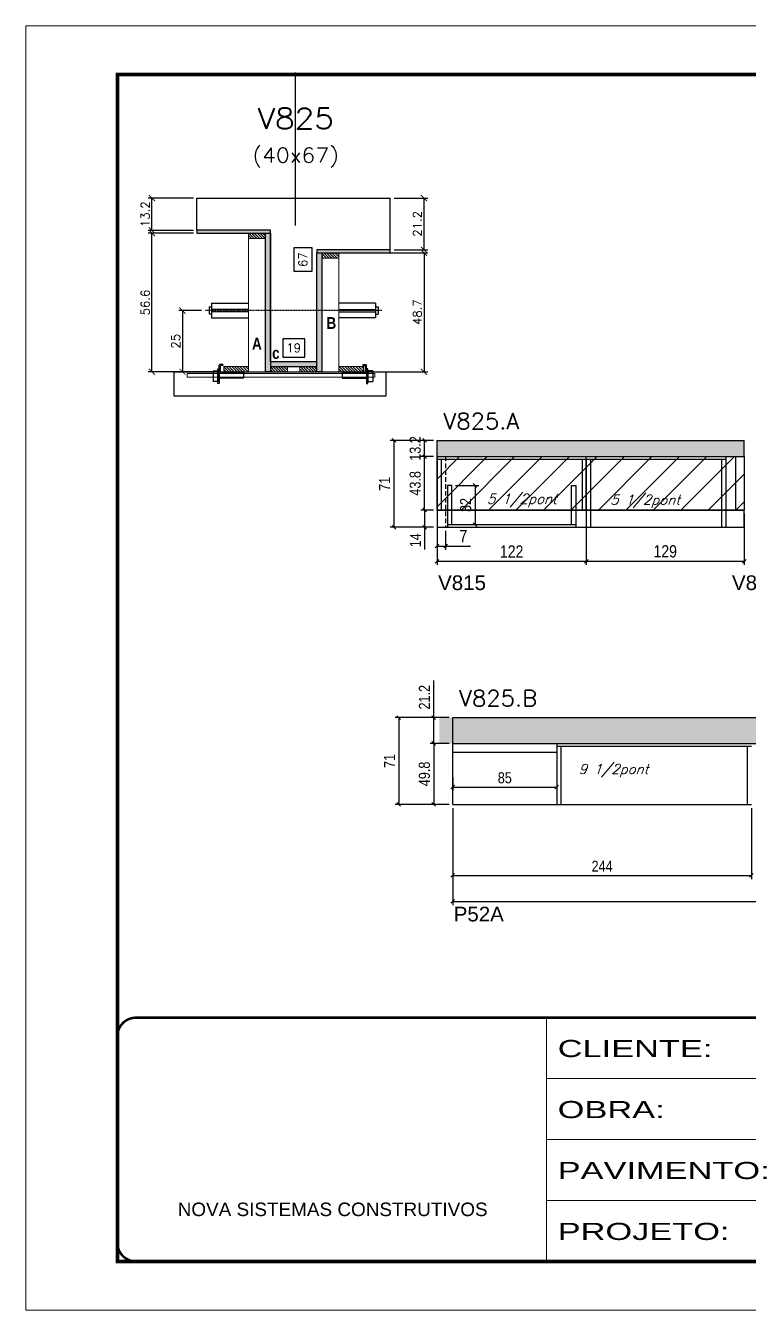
# Model space of a CAD drawing. Extents: x -20960 to -5926, y -2106 to 21915.
# Drawn here: x -12207 to -11617, y 11677 to 12727 of the extents above; entities that cross this region are included whole.
import ezdxf
from ezdxf.enums import TextEntityAlignment as Align

# ---------------------------------------------------------------- set-up
doc = ezdxf.new("R2010")
doc.units = 0
for name, pattern in [('CONTINUO', [0]), ('DASHED', [0.75, 0.5, -0.25]), ('HIDDEN', [0.375, 0.25, -0.125])]:
    doc.linetypes.add(name, pattern=pattern)
doc.layers.add('00 - FELIPE', color=2, linetype='Continuous', plot=False)
for name, color, linetype in [('5', 5, 'Continuous'), ('barrote', 251, 'Continuous'), ('COTA', 241, 'Continuous'), ('Cota Seção (2x)', 4, 'Continuous'), ('detalhes', 4, 'Continuous'), ('Painéis', 200, 'Continuous'), ('presilha', 1, 'Continuous'), ('Reaproveitamento', 251, 'Continuous'), ('SARR_2.2x7', 40, 'Continuous'), ('SARR_3.5x7', 81, 'Continuous'), ('TENSOR', 3, 'Continuous'), ('texto', 7, 'Continuous'), ('Texto de Titulo', 7, 'Continuous'), ('Texto Qtd Sarr', 242, 'Continuous')]:
    doc.layers.add(name, color=color, linetype=linetype)
for name, color, linetype, lineweight in [('CONCRETO', 251, 'Continuous', 25), ('Folhas', 255, 'Continuous', 9), ('Hachura', 251, 'Continuous', 9), ('Madeira', 126, 'Continuous', 18), ('SARRAFO DE PRESSAO', 251, 'DASHED', 9), ('SCO-___-LAJ', 2, 'Continuous', 0), ('Texto Seção', 7, 'Continuous', 15)]:
    doc.layers.add(name, color=color, linetype=linetype, lineweight=lineweight)
doc.styles.add('ARIAL', font='arial.ttf')
doc.styles.add('COTA TECNICA', font='techl___.ttf', dxfattribs={"height": 10})
doc.styles.add('COTA TECNICA-50', font='techl___.ttf', dxfattribs={"height": 9})
doc.styles.add('REGUA-120', font='ROMANS.shx', dxfattribs={"height": 15})
doc.styles.add('Romans', font='romans.shx')
doc.styles.get("Standard").update_dxf_attribs({"font": 'arial.ttf'})
doc.styles.add('TECNICA', font='techb___.ttf', dxfattribs={"height": 10})
doc.styles.add('Tecnologia', font='')
doc.styles.get('Tecnologia').set_extended_font_data('Forgotten Futurist')
doc.dimstyles.new('COTA PAINEL-50', dxfattribs={"dimtxt": 9, "dimasz": 3, "dimexe": 3, "dimexo": 3, "dimgap": 3, "dimtad": 1, "dimdec": 1, "dimzin": 12, "dimdsep": 46, "dimtxsty": 'COTA TECNICA-50', "dimblk1": 'OBLIQUE', "dimblk2": 'OBLIQUE', "dimsah": 1, "dimcen": 0.9, "dimclrd": 4, "dimclre": 4, "dimclrt": 240, "dimadec": 1, "dimazin": 3, "dimtfac": 1, "dimtdec": 1, "dimtmove": 0, "dimatfit": 3, "dimfxl": 1, "dimtolj": 1, "dimtzin": 12, "dimarcsym": 0})
doc.dimstyles.new('Cota Seção (2x)', dxfattribs={"dimtxt": 7, "dimasz": 5, "dimexe": 3, "dimexo": 3, "dimgap": 2, "dimtad": 3, "dimdec": 1, "dimlfac": 0.5, "dimzin": 12, "dimdsep": 46, "dimtxsty": 'Romans', "dimblk": 'ARCHTICK', "dimcen": 0, "dimclrd": 4, "dimclre": 4, "dimclrt": 1, "dimadec": 1, "dimazin": 3, "dimtfac": 1, "dimtdec": 1, "dimtmove": 0, "dimatfit": 3, "dimldrblk": 'OBLIQUE', "dimfxl": 1, "dimtolj": 1, "dimtzin": 12, "dimarcsym": 0})
doc.dimstyles.new('Cota Seção interna', dxfattribs={"dimtxt": 7, "dimasz": 6, "dimexe": 0.18, "dimexo": 2, "dimgap": -4, "dimtad": 3, "dimdec": 1, "dimlfac": 0.5, "dimzin": 12, "dimdsep": 46, "dimtxsty": 'Romans', "dimblk": 'ARCHTICK', "dimcen": 0.09, "dimse1": 1, "dimse2": 1, "dimsd1": 1, "dimsd2": 1, "dimclrd": 180, "dimclre": 5, "dimclrt": 1, "dimadec": 0, "dimazin": 3, "dimtfac": 1, "dimtdec": 1, "dimtofl": 0, "dimtmove": 0, "dimatfit": 3, "dimldrblk": 'ARCHTICK', "dimfxl": 1, "dimtolj": 1, "dimtzin": 0, "dimarcsym": 0})
doc.dimstyles.new('PAINEL', dxfattribs={"dimtxt": 10, "dimasz": 3, "dimexe": 3, "dimexo": 3, "dimgap": 3, "dimtad": 1, "dimdec": 1, "dimzin": 12, "dimdsep": 46, "dimtxsty": 'COTA TECNICA', "dimblk1": 'OBLIQUE', "dimblk2": 'OBLIQUE', "dimsah": 1, "dimcen": 0.9, "dimclrd": 4, "dimclre": 4, "dimclrt": 240, "dimadec": 1, "dimazin": 3, "dimtfac": 1, "dimtdec": 1, "dimtmove": 0, "dimatfit": 3, "dimfxl": 1, "dimtolj": 1, "dimtzin": 12, "dimarcsym": 0})

# ---------------------------------------------------------------- blocks, each defined once
blk = doc.blocks.new('9999999999')
at = {"color": 30, "linetype": 'CONTINUO'}
for p, q in [((98564.6, 34230.2), (98564.6, 34429.4)), ((98564.6, 34379.6), (99584, 34379.6)), ((98564.6, 34329.8), (99488, 34329.8)), ((98564.6, 34280), (99488, 34280))]:
    blk.add_line(p, q, dxfattribs=at)
at = {"color": 30, "linetype": 'CONTINUO', "const_width": 2}
blk.add_lwpolyline([(99584, 34230.2), (99584, 34414.4, 0.414214), (99569, 34429.4), (98229, 34429.4, 0.414214), (98214, 34414.4), (98214, 34245.2, 0.414214), (98229, 34230.2), (99584, 34230.2)], format="xyb", dxfattribs=at)
at = {"layer": 'Folhas'}
blk.add_lwpolyline([(98139, 34190.2), (99624, 34190.2), (99624, 35240.2), (98139, 35240.2)], close=True, dxfattribs=at)
at = {"layer": 'Folhas', "color": 30, "const_width": 3}
blk.add_lwpolyline([(98214, 34230.2), (99584, 34230.2), (99584, 35200.2), (98214, 35200.2)], close=True, dxfattribs=at)
at = {"color": 7, "linetype": 'Continuous', "ltscale": 5, "style": 'ARIAL'}
blk.add_text('NOVA SISTEMAS CONSTRUTIVOS', height=11.059, dxfattribs=at).set_placement((98263.2, 34267.2))
at = {"layer": 'Folhas', "color": 7, "style": 'Tecnologia', "width": 1.5}
for s, p in [('CLIENTE:', (98573.7, 34397.2)), ('OBRA:', (98573.7, 34347.3)), ('PAVIMENTO:', (98573.7, 34297.5)), ('PROJETO:', (98573.7, 34247.7))]:
    blk.add_text(s, height=14, dxfattribs=at).set_placement(p)
blk = doc.blocks.new('_ArchTick')
at = {"color": 0, "linetype": 'ByBlock', "const_width": 0.15}
blk.add_lwpolyline([(-0.5, -0.5), (0.5, 0.5)], dxfattribs=at)
blk = doc.blocks.new('*D1188')
at = {"layer": 'COTA', "color": 4, "lineweight": -2, "transparency": 16777216}
for p, q in [((-12070, 12557.1), (-12106.8, 12557.1)), ((-12103.8, 12443.9), (-12103.8, 12557.1)), ((-12052.4, 12443.9), (-12106.8, 12443.9))]:
    blk.add_line(p, q, dxfattribs=at)
at = {"layer": 'Defpoints', "color": 0, "transparency": 16777216}
for p in [(-12103.8, 12557.1), (-12067, 12557.1), (-12049.4, 12443.9)]:
    blk.add_point(p, dxfattribs=at)
at = {"layer": 'COTA', "color": 4, "lineweight": -2, "transparency": 16777216, "xscale": 5, "yscale": 5, "zscale": 5}
for p, rotation in [((-12103.8, 12557.1), 90), ((-12103.8, 12443.9), 270)]:
    blk.add_blockref('_ArchTick', p, dxfattribs=dict(at, rotation=rotation))
at = {"layer": 'COTA', "color": 1, "transparency": 16777216, "insert": (-12109.3, 12500.5), "char_height": 7, "attachment_point": 5, "rotation": 90, "style": 'Romans'}
blk.add_mtext('\\A1;56.6', dxfattribs=at)
blk = doc.blocks.new('_Oblique')
at = {"color": 0, "linetype": 'ByBlock', "lineweight": -2}
blk.add_line((-0.5, -0.5), (0.5, 0.5), dxfattribs=at)
blk = doc.blocks.new('*D1189')
at = {"layer": 'COTA', "color": 4, "lineweight": -2, "transparency": 16777216}
for p, q in [((-12070, 12585.9), (-12106.8, 12585.9)), ((-12103.8, 12559.5), (-12103.8, 12585.9)), ((-12070, 12559.5), (-12106.8, 12559.5))]:
    blk.add_line(p, q, dxfattribs=at)
at = {"layer": 'Defpoints', "color": 0, "transparency": 16777216}
for p in [(-12103.8, 12585.9), (-12067, 12585.9), (-12067, 12559.5)]:
    blk.add_point(p, dxfattribs=at)
at = {"layer": 'COTA', "color": 4, "lineweight": -2, "transparency": 16777216, "xscale": 5, "yscale": 5, "zscale": 5}
for p, rotation in [((-12103.8, 12585.9), 90), ((-12103.8, 12559.5), 270)]:
    blk.add_blockref('_ArchTick', p, dxfattribs=dict(at, rotation=rotation))
at = {"layer": 'COTA', "color": 1, "transparency": 16777216, "insert": (-12109.3, 12572.7), "char_height": 7, "attachment_point": 5, "rotation": 90, "style": 'Romans'}
blk.add_mtext('\\A1;13.2', dxfattribs=at)
blk = doc.blocks.new('*D1190')
at = {"layer": 'Cota Seção (2x)', "color": 180, "lineweight": -2, "transparency": 16777216}
for p, q in [((-11973, 12545.1), (-11988, 12545.1)), ((-11988, 12545.1), (-11988, 12526.1)), ((-11973, 12526.1), (-11973, 12545.1)), ((-11988, 12526.1), (-11973, 12526.1))]:
    blk.add_line(p, q, dxfattribs=at)
at = {"layer": 'Defpoints', "color": 0, "transparency": 16777216}
for p in [(-12007, 12585.9), (-11969, 12585.9), (-12007, 12451.9)]:
    blk.add_point(p, dxfattribs=at)
at = {"layer": 'Cota Seção (2x)', "color": 1, "transparency": 16777216, "insert": (-11980.5, 12535.6), "char_height": 7, "attachment_point": 5, "rotation": 90, "style": 'Romans'}
blk.add_mtext('\\A1;67', dxfattribs=at)
blk = doc.blocks.new('PRESILHA METÁLICA 1')
at = {"layer": 'presilha'}
for p, q in [((7.5, 10.6), (7.5, 19.9)), ((12, 21), (8.6, 21)), ((9, 11.6), (9, 18.9)), ((12, 19.5), (9.6, 19.5)), ((12, 21), (12, 19.5)), ((0, 13), (6, 13)), ((0, 13), (0, 0)), ((6, 0), (0, 0)), ((6, 15.5), (7.5, 15.5)), ((6, -2.5), (6, 15.5)), ((6, 13), (6, 0)), ((7.5, 15.5), (7.5, -2.5)), ((37.5, 4.1), (7.5, 4.1)), ((37.5, 11), (9.6, 11)), ((37.5, 11), (37.5, 4.1)), ((7.5, -2.5), (6, -2.5))]:
    blk.add_line(p, q, dxfattribs=at)
for centre, radius, start, end in [((8.6, 19.9), 1.14, 90, 180), ((9.6, 18.9), 0.57, 90, 180), ((9.6, 11.6), 0.57, 180, 270)]:
    blk.add_arc(centre, radius, start, end, dxfattribs=at)
blk = doc.blocks.new('*D1191')
at = {"layer": 'Cota Seção (2x)', "color": 180, "lineweight": -2, "transparency": 16777216}
for p, q in [((-11979, 12470.9), (-11997, 12470.9)), ((-11997, 12470.9), (-11997, 12455.9)), ((-11979, 12455.9), (-11979, 12470.9)), ((-11997, 12455.9), (-11979, 12455.9))]:
    blk.add_line(p, q, dxfattribs=at)
at = {"layer": 'Defpoints', "color": 0, "transparency": 16777216}
for p in [(-12007, 12451.9), (-12007, 12443.9), (-11969, 12443.9)]:
    blk.add_point(p, dxfattribs=at)
at = {"layer": 'Cota Seção (2x)', "color": 1, "transparency": 16777216, "insert": (-11988, 12463.4), "char_height": 7, "attachment_point": 5, "style": 'Romans'}
blk.add_mtext('\\A1;19', dxfattribs=at)
blk = doc.blocks.new('*D1192')
at = {"layer": 'COTA', "color": 4, "lineweight": -2, "transparency": 16777216}
for p, q in [((-11948, 12541.2), (-11878.5, 12541.2)), ((-11881.5, 12541.2), (-11881.5, 12443.9)), ((-11948, 12443.9), (-11878.5, 12443.9))]:
    blk.add_line(p, q, dxfattribs=at)
at = {"layer": 'Defpoints', "color": 0, "transparency": 16777216}
for p in [(-11951, 12541.2), (-11951, 12443.9), (-11881.5, 12443.9)]:
    blk.add_point(p, dxfattribs=at)
at = {"layer": 'COTA', "color": 4, "lineweight": -2, "transparency": 16777216, "xscale": 5, "yscale": 5, "zscale": 5}
for p, rotation in [((-11881.5, 12541.2), 90), ((-11881.5, 12443.9), 270)]:
    blk.add_blockref('_ArchTick', p, dxfattribs=dict(at, rotation=rotation))
at = {"layer": 'COTA', "color": 1, "transparency": 16777216, "insert": (-11887, 12492.6), "char_height": 7, "attachment_point": 5, "rotation": 90, "style": 'Romans'}
blk.add_mtext('\\A1;48.7', dxfattribs=at)
blk = doc.blocks.new('*D1193')
at = {"layer": 'COTA', "color": 4, "lineweight": -2, "transparency": 16777216}
for p, q in [((-12063.3, 12493.9), (-12081.9, 12493.9)), ((-12078.9, 12493.9), (-12078.9, 12443.9)), ((-12063.3, 12443.9), (-12081.9, 12443.9))]:
    blk.add_line(p, q, dxfattribs=at)
at = {"layer": 'Defpoints', "color": 0, "transparency": 16777216}
for p in [(-12060.3, 12493.9), (-12078.9, 12443.9), (-12060.3, 12443.9)]:
    blk.add_point(p, dxfattribs=at)
at = {"layer": 'COTA', "color": 4, "lineweight": -2, "transparency": 16777216, "xscale": 5, "yscale": 5, "zscale": 5}
for p, rotation in [((-12078.9, 12493.9), 90), ((-12078.9, 12443.9), 270)]:
    blk.add_blockref('_ArchTick', p, dxfattribs=dict(at, rotation=rotation))
at = {"layer": 'COTA', "color": 1, "transparency": 16777216, "insert": (-12084.4, 12468.9), "char_height": 7, "attachment_point": 5, "rotation": 90, "style": 'Romans'}
blk.add_mtext('\\A1;25', dxfattribs=at)
blk = doc.blocks.new('*D1207')
at = {"layer": 'COTA', "color": 4, "lineweight": -2, "transparency": 16777216}
for p, q in [((-11906, 12585.9), (-11878.5, 12585.9)), ((-11881.5, 12543.6), (-11881.5, 12585.9)), ((-11906, 12543.6), (-11878.5, 12543.6))]:
    blk.add_line(p, q, dxfattribs=at)
at = {"layer": 'Defpoints', "color": 0, "transparency": 16777216}
for p in [(-11909, 12585.9), (-11881.5, 12585.9), (-11909, 12543.6)]:
    blk.add_point(p, dxfattribs=at)
at = {"layer": 'COTA', "color": 4, "lineweight": -2, "transparency": 16777216, "xscale": 5, "yscale": 5, "zscale": 5}
for p, rotation in [((-11881.5, 12585.9), 90), ((-11881.5, 12543.6), 270)]:
    blk.add_blockref('_ArchTick', p, dxfattribs=dict(at, rotation=rotation))
at = {"layer": 'COTA', "color": 1, "transparency": 16777216, "insert": (-11887, 12564.8), "char_height": 7, "attachment_point": 5, "rotation": 90, "style": 'Romans'}
blk.add_mtext('\\A1;21.2', dxfattribs=at)
blk = doc.blocks.new('titulo1')
at = {"layer": 'Defpoints', "color": 252, "linetype": 'HIDDEN', "ltscale": 2}
blk.add_line((0, 0), (0, 125), dxfattribs=at)
at = {"layer": 'Defpoints', "style": 'Romans', "oblique": 15}
blk.add_attdef('FOLHA', text='', height=10, dxfattribs=at).set_placement((0, 15.6), align=Align.MIDDLE_CENTER)
at = {"layer": 'Texto Qtd Sarr', "color": 3, "style": 'Romans', "oblique": 15}
for tag, height, p in [('TITULO', 17, (0, 71.4)), ('SEÇÃO', 12, (0, 41.5))]:
    blk.add_attdef(tag, text='', height=height, dxfattribs=at).set_placement(p, align=Align.MIDDLE_CENTER)
blk = doc.blocks.new('*D1208')
at = {"layer": 'COTA', "color": 4, "lineweight": -2, "ltscale": 25, "transparency": 16777216}
for p, q in [((-11870.9, 12327.8), (-11870.9, 12286)), ((-11748.9, 12327.8), (-11748.9, 12286)), ((-11870.9, 12289), (-11748.9, 12289))]:
    blk.add_line(p, q, dxfattribs=at)
at = {"layer": 'Defpoints', "color": 0, "ltscale": 25, "transparency": 16777216}
for p in [(-11870.9, 12330.8), (-11748.9, 12330.8), (-11748.9, 12289)]:
    blk.add_point(p, dxfattribs=at)
at = {"layer": 'COTA', "color": 4, "lineweight": -2, "ltscale": 25, "transparency": 16777216, "xscale": 3, "yscale": 3, "zscale": 3, "rotation": 180}
blk.add_blockref('_Oblique', (-11870.9, 12289), dxfattribs=at)
at = {"layer": 'COTA', "color": 4, "lineweight": -2, "ltscale": 25, "transparency": 16777216, "xscale": 3, "yscale": 3, "zscale": 3}
blk.add_blockref('_Oblique', (-11748.9, 12289), dxfattribs=at)
at = {"layer": 'COTA', "color": 240, "ltscale": 25, "transparency": 16777216, "insert": (-11809.9, 12297), "char_height": 10, "attachment_point": 5, "style": 'COTA TECNICA'}
blk.add_mtext('\\A1;122', dxfattribs=at)
blk = doc.blocks.new('*D1194')
at = {"layer": 'COTA', "color": 4, "lineweight": -2, "ltscale": 25, "transparency": 16777216}
for p, q in [((-11748.9, 12327.8), (-11748.9, 12286)), ((-11619.9, 12328.1), (-11619.9, 12286)), ((-11748.9, 12289), (-11619.9, 12289))]:
    blk.add_line(p, q, dxfattribs=at)
at = {"layer": 'Defpoints', "color": 0, "ltscale": 25, "transparency": 16777216}
for p in [(-11748.9, 12330.8), (-11619.9, 12331.1), (-11619.9, 12289)]:
    blk.add_point(p, dxfattribs=at)
at = {"layer": 'COTA', "color": 4, "lineweight": -2, "ltscale": 25, "transparency": 16777216, "xscale": 3, "yscale": 3, "zscale": 3, "rotation": 180}
blk.add_blockref('_Oblique', (-11748.9, 12289), dxfattribs=at)
at = {"layer": 'COTA', "color": 4, "lineweight": -2, "ltscale": 25, "transparency": 16777216, "xscale": 3, "yscale": 3, "zscale": 3}
blk.add_blockref('_Oblique', (-11619.9, 12289), dxfattribs=at)
at = {"layer": 'COTA', "color": 240, "ltscale": 25, "transparency": 16777216, "insert": (-11684.4, 12297.1), "char_height": 10, "attachment_point": 5, "style": 'COTA TECNICA'}
blk.add_mtext('\\A1;129', dxfattribs=at)
blk = doc.blocks.new('*D1201')
at = {"layer": 'COTA', "color": 4, "lineweight": -2, "ltscale": 25, "transparency": 16777216}
for p, q in [((-11870.9, 12313.8), (-11870.9, 12298.4)), ((-11863.9, 12313.8), (-11863.9, 12298.4)), ((-11870.9, 12301.4), (-11863.9, 12301.4)), ((-11863.9, 12301.4), (-11843.5, 12301.4))]:
    blk.add_line(p, q, dxfattribs=at)
at = {"layer": 'Defpoints', "color": 0, "ltscale": 25, "transparency": 16777216}
for p in [(-11870.9, 12316.8), (-11863.9, 12316.8), (-11870.9, 12301.4)]:
    blk.add_point(p, dxfattribs=at)
at = {"layer": 'COTA', "color": 4, "lineweight": -2, "ltscale": 25, "transparency": 16777216, "xscale": 3, "yscale": 3, "zscale": 3, "rotation": 180}
blk.add_blockref('_Oblique', (-11870.9, 12301.4), dxfattribs=at)
at = {"layer": 'COTA', "color": 4, "lineweight": -2, "ltscale": 25, "transparency": 16777216, "xscale": 3, "yscale": 3, "zscale": 3}
blk.add_blockref('_Oblique', (-11863.9, 12301.4), dxfattribs=at)
at = {"layer": 'COTA', "color": 240, "ltscale": 25, "transparency": 16777216, "insert": (-11849.4, 12309.5), "char_height": 10, "attachment_point": 5, "style": 'COTA TECNICA'}
blk.add_mtext('\\A1;7', dxfattribs=at)
blk = doc.blocks.new('*D1211')
at = {"layer": 'COTA', "color": 4, "lineweight": -2, "transparency": 16777216}
for p, q in [((-11873.9, 12374.6), (-11884, 12374.6)), ((-11881, 12330.8), (-11881, 12374.6)), ((-11873.9, 12330.8), (-11884, 12330.8))]:
    blk.add_line(p, q, dxfattribs=at)
at = {"layer": 'Defpoints', "color": 0, "transparency": 16777216}
for p in [(-11881, 12374.6), (-11870.9, 12374.6), (-11870.9, 12330.8)]:
    blk.add_point(p, dxfattribs=at)
at = {"layer": 'COTA', "color": 4, "lineweight": -2, "transparency": 16777216, "xscale": 3, "yscale": 3, "zscale": 3}
for p, rotation in [((-11881, 12374.6), 90), ((-11881, 12330.8), 270)]:
    blk.add_blockref('_Oblique', p, dxfattribs=dict(at, rotation=rotation))
at = {"layer": 'COTA', "color": 240, "transparency": 16777216, "insert": (-11888.7, 12352.7), "char_height": 9, "attachment_point": 5, "rotation": 90, "style": 'COTA TECNICA-50'}
blk.add_mtext('\\A1;43.8', dxfattribs=at)
blk = doc.blocks.new('*D1212')
at = {"layer": 'COTA', "color": 4, "lineweight": -2, "transparency": 16777216}
for p, q in [((-11873.9, 12387.8), (-11884, 12387.8)), ((-11881, 12374.6), (-11881, 12387.8)), ((-11873.9, 12374.6), (-11884, 12374.6))]:
    blk.add_line(p, q, dxfattribs=at)
at = {"layer": 'Defpoints', "color": 0, "transparency": 16777216}
for p in [(-11881, 12387.8), (-11870.9, 12387.8), (-11870.9, 12374.6)]:
    blk.add_point(p, dxfattribs=at)
at = {"layer": 'COTA', "color": 4, "lineweight": -2, "transparency": 16777216, "xscale": 3, "yscale": 3, "zscale": 3}
for p, rotation in [((-11881, 12387.8), 90), ((-11881, 12374.6), 270)]:
    blk.add_blockref('_Oblique', p, dxfattribs=dict(at, rotation=rotation))
at = {"layer": 'COTA', "color": 240, "transparency": 16777216, "insert": (-11888.7, 12381.2), "char_height": 9, "attachment_point": 5, "rotation": 90, "style": 'COTA TECNICA-50'}
blk.add_mtext('\\A1;13.2', dxfattribs=at)
blk = doc.blocks.new('*D1202')
at = {"layer": 'COTA', "color": 4, "lineweight": -2, "transparency": 16777216}
for p, q in [((-11858, 12087.3), (-11858, 12029.2)), ((-11614, 12087.3), (-11614, 12029.2)), ((-11858, 12032.2), (-11614, 12032.2))]:
    blk.add_line(p, q, dxfattribs=at)
at = {"layer": 'Defpoints', "color": 0, "transparency": 16777216}
for p in [(-11858, 12090.3), (-11614, 12090.3), (-11614, 12032.2)]:
    blk.add_point(p, dxfattribs=at)
at = {"layer": 'COTA', "color": 4, "lineweight": -2, "transparency": 16777216, "xscale": 3, "yscale": 3, "zscale": 3, "rotation": 180}
blk.add_blockref('_Oblique', (-11858, 12032.2), dxfattribs=at)
at = {"layer": 'COTA', "color": 4, "lineweight": -2, "transparency": 16777216, "xscale": 3, "yscale": 3, "zscale": 3}
blk.add_blockref('_Oblique', (-11614, 12032.2), dxfattribs=at)
at = {"layer": 'COTA', "color": 240, "transparency": 16777216, "insert": (-11736, 12039.8), "char_height": 9, "attachment_point": 5, "style": 'COTA TECNICA-50'}
blk.add_mtext('\\A1;244', dxfattribs=at)
blk = doc.blocks.new('*D1205')
at = {"layer": 'COTA', "color": 4, "lineweight": -2, "transparency": 16777216}
for p, q in [((-11858, 12087.3), (-11858, 12008)), ((-10891, 12087.3), (-10891, 12008)), ((-11858, 12011), (-10891, 12011))]:
    blk.add_line(p, q, dxfattribs=at)
at = {"layer": 'Defpoints', "color": 0, "transparency": 16777216}
for p in [(-11858, 12090.3), (-10891, 12090.3), (-10891, 12011)]:
    blk.add_point(p, dxfattribs=at)
at = {"layer": 'COTA', "color": 4, "lineweight": -2, "transparency": 16777216, "xscale": 3, "yscale": 3, "zscale": 3, "rotation": 180}
blk.add_blockref('_Oblique', (-11858, 12011), dxfattribs=at)
at = {"layer": 'COTA', "color": 4, "lineweight": -2, "transparency": 16777216, "xscale": 3, "yscale": 3, "zscale": 3}
blk.add_blockref('_Oblique', (-10891, 12011), dxfattribs=at)
at = {"layer": 'COTA', "color": 240, "transparency": 16777216, "insert": (-11374.5, 12018.6), "char_height": 9, "attachment_point": 5, "style": 'COTA TECNICA-50'}
blk.add_mtext('\\A1;967', dxfattribs=at)
blk = doc.blocks.new('*D1224')
at = {"layer": 'COTA', "color": 4, "lineweight": -2, "transparency": 16777216}
for p, q in [((-11873.9, 12330.8), (-11884, 12330.8)), ((-11881, 12330.8), (-11881, 12316.8)), ((-11873.9, 12316.8), (-11884, 12316.8)), ((-11881, 12316.8), (-11881, 12298.7))]:
    blk.add_line(p, q, dxfattribs=at)
at = {"layer": 'Defpoints', "color": 0, "transparency": 16777216}
for p in [(-11870.9, 12330.8), (-11881, 12316.8), (-11870.9, 12316.8)]:
    blk.add_point(p, dxfattribs=at)
at = {"layer": 'COTA', "color": 4, "lineweight": -2, "transparency": 16777216, "xscale": 3, "yscale": 3, "zscale": 3}
for p, rotation in [((-11881, 12330.8), 90), ((-11881, 12316.8), 270)]:
    blk.add_blockref('_Oblique', p, dxfattribs=dict(at, rotation=rotation))
at = {"layer": 'COTA', "color": 240, "transparency": 16777216, "insert": (-11888.5, 12306.2), "char_height": 9, "attachment_point": 5, "rotation": 90, "style": 'COTA TECNICA-50'}
blk.add_mtext('\\A1;14', dxfattribs=at)
blk = doc.blocks.new('*D1216')
at = {"layer": 'COTA', "color": 4, "lineweight": -2, "transparency": 16777216}
for p, q in [((-11873.9, 12387.8), (-11909.1, 12387.8)), ((-11906.1, 12387.8), (-11906.1, 12316.8)), ((-11873.9, 12316.8), (-11909.1, 12316.8))]:
    blk.add_line(p, q, dxfattribs=at)
at = {"layer": 'Defpoints', "color": 0, "transparency": 16777216}
for p in [(-11870.9, 12387.8), (-11906.1, 12316.8), (-11870.9, 12316.8)]:
    blk.add_point(p, dxfattribs=at)
at = {"layer": 'COTA', "color": 4, "lineweight": -2, "transparency": 16777216, "xscale": 3, "yscale": 3, "zscale": 3}
for p, rotation in [((-11906.1, 12387.8), 90), ((-11906.1, 12316.8), 270)]:
    blk.add_blockref('_Oblique', p, dxfattribs=dict(at, rotation=rotation))
at = {"layer": 'COTA', "color": 240, "transparency": 16777216, "insert": (-11913.7, 12352.3), "char_height": 9, "attachment_point": 5, "rotation": 90, "style": 'COTA TECNICA-50'}
blk.add_mtext('\\A1;71', dxfattribs=at)
blk = doc.blocks.new('*D1217')
at = {"layer": 'COTA', "color": 4, "lineweight": -2, "transparency": 16777216}
for p, q in [((-11855.9, 12351), (-11836.8, 12351)), ((-11839.8, 12351), (-11839.8, 12319)), ((-11855.9, 12319), (-11836.8, 12319))]:
    blk.add_line(p, q, dxfattribs=at)
at = {"layer": 'Defpoints', "color": 0, "transparency": 16777216}
for p in [(-11858.9, 12351), (-11858.9, 12319), (-11839.8, 12319)]:
    blk.add_point(p, dxfattribs=at)
at = {"layer": 'COTA', "color": 4, "lineweight": -2, "transparency": 16777216, "xscale": 3, "yscale": 3, "zscale": 3}
for p, rotation in [((-11839.8, 12351), 90), ((-11839.8, 12319), 270)]:
    blk.add_blockref('_Oblique', p, dxfattribs=dict(at, rotation=rotation))
at = {"layer": 'COTA', "color": 240, "transparency": 16777216, "insert": (-11847.5, 12335), "char_height": 9, "attachment_point": 5, "rotation": 90, "style": 'COTA TECNICA-50'}
blk.add_mtext('\\A1;32', dxfattribs=at)
blk = doc.blocks.new('*D1218')
at = {"layer": 'COTA', "color": 4, "lineweight": -2, "transparency": 16777216}
for p, q in [((-11861, 12161.3), (-11905.2, 12161.3)), ((-11902.2, 12161.3), (-11902.2, 12090.3)), ((-11861, 12090.3), (-11905.2, 12090.3))]:
    blk.add_line(p, q, dxfattribs=at)
at = {"layer": 'Defpoints', "color": 0, "transparency": 16777216}
for p in [(-11858, 12161.3), (-11902.2, 12090.3), (-11858, 12090.3)]:
    blk.add_point(p, dxfattribs=at)
at = {"layer": 'COTA', "color": 4, "lineweight": -2, "transparency": 16777216, "xscale": 3, "yscale": 3, "zscale": 3}
for p, rotation in [((-11902.2, 12161.3), 90), ((-11902.2, 12090.3), 270)]:
    blk.add_blockref('_Oblique', p, dxfattribs=dict(at, rotation=rotation))
at = {"layer": 'COTA', "color": 240, "transparency": 16777216, "insert": (-11909.7, 12125.8), "char_height": 9, "attachment_point": 5, "rotation": 90, "style": 'COTA TECNICA-50'}
blk.add_mtext('\\A1;71', dxfattribs=at)
blk = doc.blocks.new('*D1219')
at = {"layer": 'COTA', "color": 4, "lineweight": -2, "transparency": 16777216}
for p, q in [((-11861, 12140.1), (-11876.6, 12140.1)), ((-11873.6, 12140.1), (-11873.6, 12090.3)), ((-11861, 12090.3), (-11876.6, 12090.3))]:
    blk.add_line(p, q, dxfattribs=at)
at = {"layer": 'Defpoints', "color": 0, "transparency": 16777216}
for p in [(-11858, 12140.1), (-11873.6, 12090.3), (-11858, 12090.3)]:
    blk.add_point(p, dxfattribs=at)
at = {"layer": 'COTA', "color": 4, "lineweight": -2, "transparency": 16777216, "xscale": 3, "yscale": 3, "zscale": 3}
for p, rotation in [((-11873.6, 12140.1), 90), ((-11873.6, 12090.3), 270)]:
    blk.add_blockref('_Oblique', p, dxfattribs=dict(at, rotation=rotation))
at = {"layer": 'COTA', "color": 240, "transparency": 16777216, "insert": (-11881.2, 12115.2), "char_height": 9, "attachment_point": 5, "rotation": 90, "style": 'COTA TECNICA-50'}
blk.add_mtext('\\A1;49.8', dxfattribs=at)
blk = doc.blocks.new('*D1220')
at = {"layer": 'COTA', "color": 4, "lineweight": -2, "transparency": 16777216}
for p, q in [((-11873.6, 12161.3), (-11873.6, 12191.6)), ((-11861, 12161.3), (-11876.6, 12161.3)), ((-11873.6, 12140.1), (-11873.6, 12161.3)), ((-11861, 12140.1), (-11876.6, 12140.1))]:
    blk.add_line(p, q, dxfattribs=at)
at = {"layer": 'Defpoints', "color": 0, "transparency": 16777216}
for p in [(-11873.6, 12161.3), (-11858, 12161.3), (-11858, 12140.1)]:
    blk.add_point(p, dxfattribs=at)
at = {"layer": 'COTA', "color": 4, "lineweight": -2, "transparency": 16777216, "xscale": 3, "yscale": 3, "zscale": 3}
for p, rotation in [((-11873.6, 12161.3), 90), ((-11873.6, 12140.1), 270)]:
    blk.add_blockref('_Oblique', p, dxfattribs=dict(at, rotation=rotation))
at = {"layer": 'COTA', "color": 240, "transparency": 16777216, "insert": (-11881.2, 12177.9), "char_height": 9, "attachment_point": 5, "rotation": 90, "style": 'COTA TECNICA-50'}
blk.add_mtext('\\A1;21.2', dxfattribs=at)
blk = doc.blocks.new('*D1680')
at = {"layer": '00 - FELIPE', "color": 4, "lineweight": -2, "transparency": 16777216}
for p, q in [((-11858, 12112.2), (-11858, 12101.4)), ((-11773, 12112.2), (-11773, 12101.4)), ((-11858, 12104.4), (-11773, 12104.4))]:
    blk.add_line(p, q, dxfattribs=at)
at = {"layer": 'Defpoints', "color": 0, "transparency": 16777216}
for p in [(-11858, 12115.2), (-11773, 12115.2), (-11773, 12104.4)]:
    blk.add_point(p, dxfattribs=at)
at = {"layer": '00 - FELIPE', "color": 4, "lineweight": -2, "transparency": 16777216, "xscale": 3, "yscale": 3, "zscale": 3, "rotation": 180}
blk.add_blockref('_Oblique', (-11858, 12104.4), dxfattribs=at)
at = {"layer": '00 - FELIPE', "color": 4, "lineweight": -2, "transparency": 16777216, "xscale": 3, "yscale": 3, "zscale": 3}
blk.add_blockref('_Oblique', (-11773, 12104.4), dxfattribs=at)
at = {"layer": '00 - FELIPE', "color": 240, "transparency": 16777216, "insert": (-11815.5, 12112), "char_height": 9, "attachment_point": 5, "style": 'COTA TECNICA-50'}
blk.add_mtext('\\A1;85', dxfattribs=at)

msp = doc.modelspace()

# ---------------------------------------------------------------- hatches: boundary and pattern name
at = {"layer": 'COTA', "ltscale": 25}
h = msp.add_hatch(dxfattribs=at)
h.set_pattern_fill('AR-CONC', color=256, scale=0.03)
h.set_pattern_definition([(50, (-3189.2816, -4566.0355), (5.4655401, -0.4781726), [0.5715, -6.2865]), (355, (-3189.2816, -4566.0355), (-1.0573026, 5.7317054), [0.4572, -5.0292175]), (100.451445, (-3188.826, -4566.0753), (4.4082374, 5.2535326), [0.4857003, -5.3427073]), (46.1842, (-3189.2816, -4564.5115), (8.1323712, -1.2612698), [0.85725, -9.42975]), (96.635558, (-3188.604, -4564.6166), (7.122124, 7.4227837), [0.7285507, -8.0140682]), (351.18415, (-3189.2816, -4564.5115), (7.122124, 7.4227837), [0.685799, -7.543792]), (21, (-3188.5196, -4564.8925), (4.5484317, -3.0679559), [0.5715, -6.2865]), (326, (-3188.5196, -4564.8925), (1.8540609, 5.525639), [0.4572, -5.0292]), (71.451445, (-3188.1405, -4565.148), (6.4024926, 2.457683), [0.4857003, -5.3426981]), (37.5, (-3189.2816, -4566.0355), (0.0926581, 2.53665117), [0, -4.96824, 0, -5.1054, 0, -5.04825]), (7.5, (-3189.2816, -4566.0355), (2.00458988, 3.00541724), [0, -2.91084, 0, -4.85394, 0, -1.92405]), (327.5, (-3190.9808, -4566.0355), (4.06771786, -0.17186232), [0, -1.905, 0, -5.9436, 0, -7.8867]), (317.5, (-3191.7428, -4566.0355), (4.44387544, 0.7627947), [0, -2.4765, 0, -3.94716, 0, -5.6007])])
h.paths.add_polyline_path([(-11619.9, 12374.58), (-11619.9, 12387.78), (-11870.9, 12387.78), (-11870.9, 12374.58)])
h = msp.add_hatch(dxfattribs=at)
h.set_pattern_fill('AR-CONC', color=256, scale=0.03)
h.set_pattern_definition([(50, (219.5488, -3415.3086), (5.4655401, -0.4781726), [0.5715, -6.2865]), (355, (219.549, -3415.3086), (-1.0573026, 5.7317054), [0.4572, -5.0292175]), (100.451445, (220.004, -3415.3484), (4.4082374, 5.2535326), [0.4857003, -5.3427073]), (46.1842, (219.549, -3413.7846), (8.1323712, -1.2612698), [0.85725, -9.42975]), (96.635558, (220.2265, -3413.89), (7.122124, 7.4227837), [0.7285507, -8.0140682]), (351.18415, (219.549, -3413.7846), (7.122124, 7.4227837), [0.685799, -7.543792]), (21, (220.3108, -3414.1656), (4.5484317, -3.0679559), [0.5715, -6.2865]), (326, (220.311, -3414.1656), (1.8540609, 5.525639), [0.4572, -5.0292]), (71.451445, (220.69, -3414.421), (6.4024926, 2.457683), [0.4857003, -5.3426981]), (37.5, (219.5488, -3415.3086), (0.0926581, 2.53665117), [0, -4.96824, 0, -5.1054, 0, -5.04825]), (7.5, (219.5488, -3415.3086), (2.00458988, 3.00541724), [0, -2.91084, 0, -4.85394, 0, -1.92405]), (327.5, (217.8495, -3415.3086), (4.06771786, -0.17186232), [0, -1.905, 0, -5.9436, 0, -7.8867]), (317.5, (217.0875, -3415.3086), (4.44387544, 0.7627947), [0, -2.4765, 0, -3.94716, 0, -5.6007])])
h.paths.add_polyline_path([(-11869.03, 12161.27), (-11869.03, 12140.07), (-11358.03, 12140.07), (-11135.03, 12140.07), (-10891.03, 12140.07), (-10891.03, 12161.27)])
at = {"layer": 'Hachura'}
h = msp.add_hatch(color=256, dxfattribs=at)
h.dxf.hatch_style = 1
h.paths.add_polyline_path([(-12007.05, 12557.13), (-12007.05, 12559.53), (-12067.05, 12559.53), (-12067.05, 12557.13)])
h = msp.add_hatch(dxfattribs=at)
h.set_pattern_fill('ANSI31', color=256, scale=0.5, angle=270, style=0)
h.set_pattern_definition([(315, (10902.7743, 4249.4853), (1.12253202, 1.12253202), [])])
h.paths.add_polyline_path([(-12011.05, 12552.73), (-12011.05, 12557.13), (-12025.05, 12557.13), (-12025.05, 12552.73)])
h = msp.add_hatch(color=256, dxfattribs=at)
h.dxf.hatch_style = 1
h.paths.add_polyline_path([(-12011.05, 12557.13), (-12007.05, 12557.13), (-12007.05, 12443.93), (-12011.05, 12443.93)])
h = msp.add_hatch(color=256, dxfattribs=at)
h.dxf.hatch_style = 1
h.paths.add_polyline_path([(-11909.05, 12541.23), (-11909.05, 12543.63), (-11969.05, 12543.63), (-11969.05, 12541.23)])
h = msp.add_hatch(color=256, dxfattribs=at)
h.dxf.hatch_style = 1
h.paths.add_polyline_path([(-11969.05, 12541.23), (-11965.05, 12541.23), (-11965.05, 12443.93), (-11969.05, 12443.93)])
h = msp.add_hatch(dxfattribs=at)
h.set_pattern_fill('ANSI31', color=256, scale=0.5, angle=270, style=0)
h.set_pattern_definition([(315, (10842.7743, 4233.5853), (1.12253202, 1.12253202), [])])
h.paths.add_polyline_path([(-11951.05, 12536.83), (-11951.05, 12541.23), (-11965.05, 12541.23), (-11965.05, 12536.83)])
h = msp.add_hatch(dxfattribs=at)
h.set_pattern_fill('ANSI31', color=256, scale=0.5, angle=270, style=0)
h.set_pattern_definition([(315, (10902.7743, 4214.2853), (1.12253202, 1.12253202), [])])
h.paths.add_polyline_path([(-12045.05, 12443.93), (-12045.05, 12448.33), (-12025.05, 12448.33), (-12025.05, 12443.93)])
h = msp.add_hatch(color=256, dxfattribs=at)
h.dxf.hatch_style = 1
h.paths.add_polyline_path([(-11969.05, 12448.33), (-11969.05, 12451.93), (-12007.05, 12451.93), (-12007.05, 12448.33)])
h = msp.add_hatch(dxfattribs=at)
h.set_pattern_fill('ANSI31', color=256, scale=0.5, angle=270, style=0)
h.set_pattern_definition([(315, (10911.5743, 4214.2853), (1.12253202, 1.12253202), [])])
h.paths.add_polyline_path([(-12007.05, 12443.93), (-12007.05, 12448.33), (-11993.05, 12448.33), (-11993.05, 12443.93)])
h = msp.add_hatch(dxfattribs=at)
h.set_pattern_fill('ANSI31', color=256, scale=0.5, angle=270, style=0)
h.set_pattern_definition([(315, (10911.5764, 4214.2853), (1.12253202, 1.12253202), [])])
h.paths.add_polyline_path([(-11969.05, 12443.93), (-11969.05, 12448.33), (-11983.05, 12448.33), (-11983.05, 12443.93)])
h = msp.add_hatch(dxfattribs=at)
h.set_pattern_fill('ANSI31', color=256, scale=0.5, angle=270, style=0)
h.set_pattern_definition([(315, (10808.7743, 4214.2853), (1.12253202, 1.12253202), [])])
h.paths.add_polyline_path([(-11951.05, 12443.93), (-11951.05, 12448.33), (-11931.05, 12448.33), (-11931.05, 12443.93)])
at = {"layer": 'Reaproveitamento', "transparency": 33554684}
h = msp.add_hatch(dxfattribs=at)
h.set_pattern_fill('ANSI31', color=256, scale=5)
h.set_pattern_definition([(45, (-2879.607, -4470.867), (-11.22532, 11.22532), [])])
h.paths.add_polyline_path([(-11870.9, 12374.58), (-11870.9, 12330.78), (-11619.9, 12330.78), (-11619.9, 12374.58)])

# ---------------------------------------------------------------- linework, layer by layer
at = {"ltscale": 3}
for p, q in [((-12057.05, 12496.9), (-12057.05, 12490.9)), ((-12057.05, 12496.9), (-12055.05, 12496.9)), ((-12055.05, 12499.9), (-12055.05, 12487.9)), ((-12055.05, 12499.9), (-12025.05, 12499.9)), ((-11921.05, 12499.9), (-11951.05, 12499.9)), ((-11921.05, 12499.9), (-11921.05, 12487.9)), ((-11921.05, 12496.9), (-11919.05, 12496.9)), ((-11919.05, 12496.9), (-11919.05, 12490.9)), ((-12055.05, 12490.9), (-12057.05, 12490.9)), ((-12025.05, 12494.9), (-12055.05, 12494.9)), ((-12025.05, 12492.9), (-12055.05, 12492.9)), ((-12055.05, 12487.9), (-12025.05, 12487.9)), ((-11951.05, 12494.9), (-11921.05, 12494.9)), ((-11951.05, 12492.9), (-11921.05, 12492.9)), ((-11921.05, 12487.9), (-11951.05, 12487.9)), ((-11921.05, 12490.9), (-11919.05, 12490.9))]:
    msp.add_line(p, q, dxfattribs=at)
at = {"layer": 'barrote'}
msp.add_lwpolyline([(-11912.68, 12423.93), (-12085.65, 12423.93), (-12085.65, 12443.93), (-11912.68, 12443.93)], close=True, dxfattribs=at)
at = {"layer": 'CONCRETO'}
for p, q in [((-12067.05, 12559.53), (-12067.05, 12585.93)), ((-12067.05, 12585.93), (-12007.05, 12585.93)), ((-12007.05, 12585.93), (-12007.05, 12585.93)), ((-12007.05, 12585.93), (-11909.05, 12585.93)), ((-11909.05, 12543.63), (-11909.05, 12585.93)), ((-12007.05, 12559.53), (-12067.05, 12559.53)), ((-12007.05, 12451.93), (-12007.05, 12559.53)), ((-11969.05, 12451.93), (-12007.05, 12451.93)), ((-11969.05, 12448.33), (-11969.05, 12451.93)), ((-11969.05, 12448.33), (-11969.05, 12448.33))]:
    msp.add_line(p, q, dxfattribs=at)
at = {"layer": 'COTA', "linetype": 'ByBlock'}
for p, q in [((-11870.9, 12374.58), (-11870.9, 12387.78)), ((-11858.03, 12140.07), (-11858.03, 12161.27))]:
    msp.add_line(p, q, dxfattribs=at)
at = {"layer": 'COTA', "ltscale": 25}
for p, q in [((-11870.9, 12387.78), (-11619.9, 12387.78)), ((-11619.9, 12374.58), (-11619.9, 12387.78)), ((-11858.03, 12161.27), (-10891.03, 12161.27))]:
    msp.add_line(p, q, dxfattribs=at)
at = {"layer": 'Madeira'}
for points in [[(-12011.05, 12552.73), (-12011.05, 12557.13), (-12025.05, 12557.13), (-12025.05, 12552.73)], [(-12011.05, 12557.13), (-12025.05, 12557.13), (-12025.05, 12443.93), (-12011.05, 12443.93)], [(-11951.05, 12536.83), (-11951.05, 12541.23), (-11965.05, 12541.23), (-11965.05, 12536.83)], [(-11951.05, 12541.23), (-11965.05, 12541.23), (-11965.05, 12443.93), (-11951.05, 12443.93)], [(-12045.05, 12443.93), (-12045.05, 12448.33), (-12025.05, 12448.33), (-12025.05, 12443.93)], [(-12007.05, 12443.93), (-12007.05, 12448.33), (-11993.05, 12448.33), (-11993.05, 12443.93)], [(-11969.05, 12443.93), (-11969.05, 12448.33), (-11983.05, 12448.33), (-11983.05, 12443.93)], [(-11951.05, 12443.93), (-11951.05, 12448.33), (-11931.05, 12448.33), (-11931.05, 12443.93)]]:
    msp.add_lwpolyline(points, close=True, dxfattribs=at)
at = {"layer": 'Painéis'}
for p, q in [((-11870.9, 12374.58), (-11619.9, 12374.58)), ((-11619.9, 12374.58), (-11619.9, 12330.78)), ((-11870.9, 12330.78), (-11619.9, 12330.78)), ((-11858.03, 12140.07), (-11358.03, 12140.07))]:
    msp.add_line(p, q, dxfattribs=at)
at = {"layer": 'Painéis', "ltscale": 25}
for p, q in [((-11870.9, 12330.78), (-11870.9, 12374.58)), ((-11748.9, 12330.78), (-11748.9, 12374.58)), ((-11858.03, 12090.27), (-11858.03, 12140.07)), ((-11858.03, 12090.27), (-11614.03, 12090.27))]:
    msp.add_line(p, q, dxfattribs=at)
at = {"layer": 'Painéis'}
for points in [[(-12007.05, 12557.13), (-12007.05, 12559.53), (-12067.05, 12559.53), (-12067.05, 12557.13)], [(-12011.05, 12557.13), (-12007.05, 12557.13), (-12007.05, 12443.93), (-12011.05, 12443.93)], [(-11909.05, 12541.23), (-11909.05, 12543.63), (-11969.05, 12543.63), (-11969.05, 12541.23)], [(-11969.05, 12541.23), (-11965.05, 12541.23), (-11965.05, 12443.93), (-11969.05, 12443.93)], [(-11969.05, 12448.33), (-11969.05, 12451.93), (-12007.05, 12451.93), (-12007.05, 12448.33)]]:
    msp.add_lwpolyline(points, close=True, dxfattribs=at)
at = {"layer": 'Painéis', "ltscale": 25}
msp.add_lwpolyline([(-11619.9, 12330.78), (-11870.9, 12330.78), (-11870.9, 12316.78), (-11619.9, 12316.78)], close=True, dxfattribs=at)
at = {"layer": 'SARR_2.2x7', "linetype": 'Continuous'}
for p, q in [((-11870.9, 12372.38), (-11748.9, 12372.38)), ((-11748.9, 12372.38), (-11634.9, 12372.38)), ((-11626.9, 12374.58), (-11626.9, 12330.78)), ((-11858.03, 12133.07), (-11773.03, 12133.07)), ((-11773.03, 12137.87), (-11614.03, 12137.87))]:
    msp.add_line(p, q, dxfattribs=at)
at = {"layer": 'SARR_2.2x7', "linetype": 'HIDDEN', "ltscale": 15}
msp.add_line((-11863.9, 12374.58), (-11863.9, 12316.78), dxfattribs=at)
at = {"layer": 'SARR_2.2x7', "linetype": 'Continuous', "ltscale": 50}
msp.add_line((-11862.4, 12318.98), (-11757.4, 12318.98), dxfattribs=at)
at = {"layer": 'SARR_3.5x7'}
for p, q in [((-11870.9, 12374.58), (-11870.9, 12330.78)), ((-11867.4, 12372.38), (-11867.4, 12330.78)), ((-11752.4, 12372.38), (-11752.4, 12330.78)), ((-11748.9, 12372.38), (-11748.9, 12316.78)), ((-11745.4, 12372.38), (-11745.4, 12316.78)), ((-11638.4, 12372.38), (-11638.4, 12316.78)), ((-11634.9, 12374.58), (-11634.9, 12316.78)), ((-11870.9, 12330.78), (-11867.4, 12330.78)), ((-11870.9, 12330.78), (-11870.9, 12316.78)), ((-11752.4, 12330.78), (-11745.4, 12330.78)), ((-11638.4, 12330.78), (-11634.9, 12330.78)), ((-11748.9, 12316.78), (-11745.4, 12316.78)), ((-11638.4, 12316.78), (-11634.9, 12316.78)), ((-11617.53, 12137.87), (-11617.53, 12090.27))]:
    msp.add_line(p, q, dxfattribs=at)
for points in [[(-11858.9, 12318.98), (-11858.9, 12350.98), (-11862.4, 12350.98), (-11862.4, 12316.78)], [(-11760.9, 12318.98), (-11760.9, 12350.98), (-11757.4, 12350.98), (-11757.4, 12316.78)], [(-11773.03, 12140.07), (-11773.03, 12090.27)], [(-11769.53, 12090.27), (-11769.53, 12137.87)]]:
    msp.add_lwpolyline(points, dxfattribs=at)
at = {"layer": 'SCO-___-LAJ', "color": 1}
msp.add_lwpolyline([(-11921.68, 12442.6), (-12074.99, 12442.6), (-12074.99, 12439.4), (-11921.68, 12439.4)], close=True, dxfattribs=at)
at = {"layer": 'TENSOR', "linetype": 'HIDDEN', "ltscale": 0.5}
msp.add_line((-11916.05, 12493.9), (-12060.35, 12493.9), dxfattribs=at)

# ---------------------------------------------------------------- block references
at = {"layer": 'presilha', "yscale": 0.6666666666666666, "zscale": 0.6666666666666666}
for p, xscale in [((-12053.91, 12435.96), 0.6666666666666666), ((-11923.47, 12435.96), -0.6666666666666666)]:
    msp.add_blockref('PRESILHA METÁLICA 1', p, dxfattribs=dict(at, xscale=xscale))
at = {"layer": 'SARRAFO DE PRESSAO', "color": 6, "linetype": 'ByBlock'}
msp.add_blockref('9999999999', (-110345.98, -22513.42), dxfattribs=at)
at = {"layer": 'Texto Seção'}
ref = msp.add_blockref('titulo1', (-11986.41, 12563.46), dxfattribs=at)
ref.add_attrib('TITULO', 'V825', dxfattribs={"layer": 'Texto de Titulo', "color": 7, "height": 17, "style": 'Romans', "width": 1.1}).set_placement((-11986.41, 12650.96), align=Align.MIDDLE_CENTER)
ref.add_attrib('SEÇÃO', '(40x67)', dxfattribs={"layer": 'Texto de Titulo', "color": 7, "height": 12, "style": 'Romans', "width": 1.1}).set_placement((-11986.41, 12620.96), align=Align.MIDDLE_CENTER)

# ---------------------------------------------------------------- texts
at = {"layer": '5', "linetype": 'Continuous'}
for s, p in [('V815', (-11870.02, 12265.5)), ('V817', (-11629.89, 12265.5)), ('P52A', (-11857.29, 11994.65))]:
    msp.add_text(s, height=12, rotation=359.99996, dxfattribs=at).set_placement(p)
at = {"layer": 'detalhes', "style": 'TECNICA'}
for s, p in [('B', (-11961.22, 12478.96)), ('A', (-12022.05, 12462.12)), ('c', (-12005.67, 12454.42))]:
    msp.add_text(s, height=9.6, dxfattribs=at).set_placement(p)
at = {"layer": 'texto', "color": 2, "char_height": 8, "attachment_point": 5, "style": 'Romans'}
for s, insert in [('{\\Q19;\\C256;5 1/2pont}', (-11801.54, 12338.71)), ('{\\Q19;\\C256;5 1/2pont}', (-11700.86, 12338.01)), ('{\\Q19;\\C256;9 1/2pont}', (-11726.72, 12117.83))]:
    msp.add_mtext(s, dxfattribs=dict(at, insert=insert))
at = {"layer": 'Texto Seção', "style": 'REGUA-120', "width": 1.05}
for s, p in [('V825.A', (-11865.68, 12397.09)), ('V825.B', (-11852.81, 12170.57))]:
    msp.add_text(s, height=13, dxfattribs=at).set_placement(p)

# ---------------------------------------------------------------- dimensions: what is measured, and where the dimension line sits
at = {"layer": '00 - FELIPE'}
dim = msp.add_linear_dim(base=(-11773.03, 12104.39), p1=(-11858.03, 12115.17), p2=(-11773.03, 12115.17), dimstyle='COTA PAINEL-50', dxfattribs=at)
dim.commit()
dim.dimension.update_dxf_attribs({"geometry": '*D1680', "text_midpoint": (-11815.53, 12112.01)})
at = {"layer": 'COTA'}
for base, p1, p2, dimstyle, picture, middle in [((-12103.76, 12585.93), (-12067.05, 12559.53), (-12067.05, 12585.93), 'Cota Seção (2x)', '*D1189', (-12109.26, 12572.73)), ((-11881.48001555, 12585.92900768), (-11909.04584425, 12543.62900768), (-11909.04584425, 12585.92900768), 'Cota Seção (2x)', '*D1207', (-11886.98001555, 12564.77900768)), ((-12103.76, 12557.13), (-12049.45, 12443.93), (-12067.05, 12557.13), 'Cota Seção (2x)', '*D1188', (-12109.26, 12500.53)), ((-11881.48001555, 12443.92900768), (-11951.04584425, 12541.22900768), (-11951.04584425, 12443.92900768), 'Cota Seção (2x)', '*D1192', (-11886.98001555, 12492.57900768)), ((-12078.9, 12443.93), (-12060.35, 12493.9), (-12060.35, 12443.93), 'Cota Seção (2x)', '*D1193', (-12084.4, 12468.91)), ((-11906.15, 12316.78), (-11870.9, 12387.78), (-11870.9, 12316.78), 'COTA PAINEL-50', '*D1216', (-11913.71, 12352.28)), ((-11880.96, 12374.58), (-11870.9, 12330.78), (-11870.9, 12374.58), 'COTA PAINEL-50', '*D1211', (-11888.68, 12352.68)), ((-11839.83, 12318.98), (-11858.9, 12350.98), (-11858.9, 12318.98), 'COTA PAINEL-50', '*D1217', (-11847.53, 12334.98)), ((-11880.96, 12316.78), (-11870.9, 12330.78), (-11870.9, 12316.78), 'COTA PAINEL-50', '*D1224', (-11888.52, 12306.23)), ((-11873.64, 12161.27), (-11858.03, 12140.07), (-11858.03, 12161.27), 'COTA PAINEL-50', '*D1220', (-11881.19, 12177.94)), ((-11902.18, 12090.27), (-11858.03, 12161.27), (-11858.03, 12090.27), 'COTA PAINEL-50', '*D1218', (-11909.74, 12125.77)), ((-11873.64, 12090.27), (-11858.03, 12140.07), (-11858.03, 12090.27), 'COTA PAINEL-50', '*D1219', (-11881.23, 12115.17))]:
    dim = msp.add_linear_dim(base=base, p1=p1, p2=p2, angle=90, dimstyle=dimstyle, dxfattribs=at)
    dim.commit()
    dim.dimension.update_dxf_attribs({"geometry": picture, "text_midpoint": middle})
dim = msp.add_linear_dim(base=(-11880.96, 12387.78), p1=(-11870.9, 12374.58), p2=(-11870.9, 12387.78), angle=90, dimstyle='COTA PAINEL-50', override={"dimtmove": 1}, dxfattribs=at)
dim.commit()
dim.dimension.update_dxf_attribs({"geometry": '*D1212', "text_midpoint": (-11880.96, 12381.18), "dimtype": 160})
at = {"layer": 'COTA', "ltscale": 25}
dim = msp.add_linear_dim(base=(-11748.9, 12288.99), p1=(-11870.9, 12330.78), p2=(-11748.9, 12330.78), dimstyle='PAINEL', dxfattribs=at)
dim.commit()
dim.dimension.update_dxf_attribs({"geometry": '*D1208', "text_midpoint": (-11809.9, 12297.05)})
dim = msp.add_linear_dim(base=(-11619.9, 12288.99), p1=(-11748.9, 12330.78), p2=(-11619.9, 12331.09), dimstyle='PAINEL', override={"dimtmove": 1}, dxfattribs=at)
dim.commit()
dim.dimension.update_dxf_attribs({"geometry": '*D1194', "text_midpoint": (-11684.4, 12297.08)})
dim = msp.add_linear_dim(base=(-11870.9, 12301.42), p1=(-11863.9, 12316.78), p2=(-11870.9, 12316.78), dimstyle='PAINEL', dxfattribs=at)
dim.commit()
dim.dimension.update_dxf_attribs({"geometry": '*D1201', "text_midpoint": (-11849.4, 12301.42), "dimtype": 160})
at = {"layer": 'COTA'}
for base, p2, picture, middle in [((-11614.03, 12032.19), (-11614.03, 12090.27), '*D1202', (-11736.03, 12039.76)), ((-10891.03, 12010.96), (-10891.03, 12090.27), '*D1205', (-11374.53, 12018.58))]:
    dim = msp.add_linear_dim(base=base, p1=(-11858.03, 12090.27), p2=p2, dimstyle='COTA PAINEL-50', dxfattribs=at)
    dim.commit()
    dim.dimension.update_dxf_attribs({"geometry": picture, "text_midpoint": middle})
at = {"layer": 'Cota Seção (2x)'}
for base, p1, p2, angle, picture, middle in [((-11969.05, 12585.93), (-12007.05, 12451.93), (-12007.05, 12585.93), 90, '*D1190', (-11969.05, 12535.56)), ((-12007.05, 12451.93), (-11969.05, 12443.93), (-12007.05, 12443.93), 180, '*D1191', (-11988.05, 12451.93))]:
    dim = msp.add_linear_dim(base=base, p1=p1, p2=p2, angle=angle, dimstyle='Cota Seção interna', dxfattribs=at)
    dim.commit()
    dim.dimension.update_dxf_attribs({"geometry": picture, "text_midpoint": middle, "dimtype": 160})

doc.saveas('drawing.dxf')
